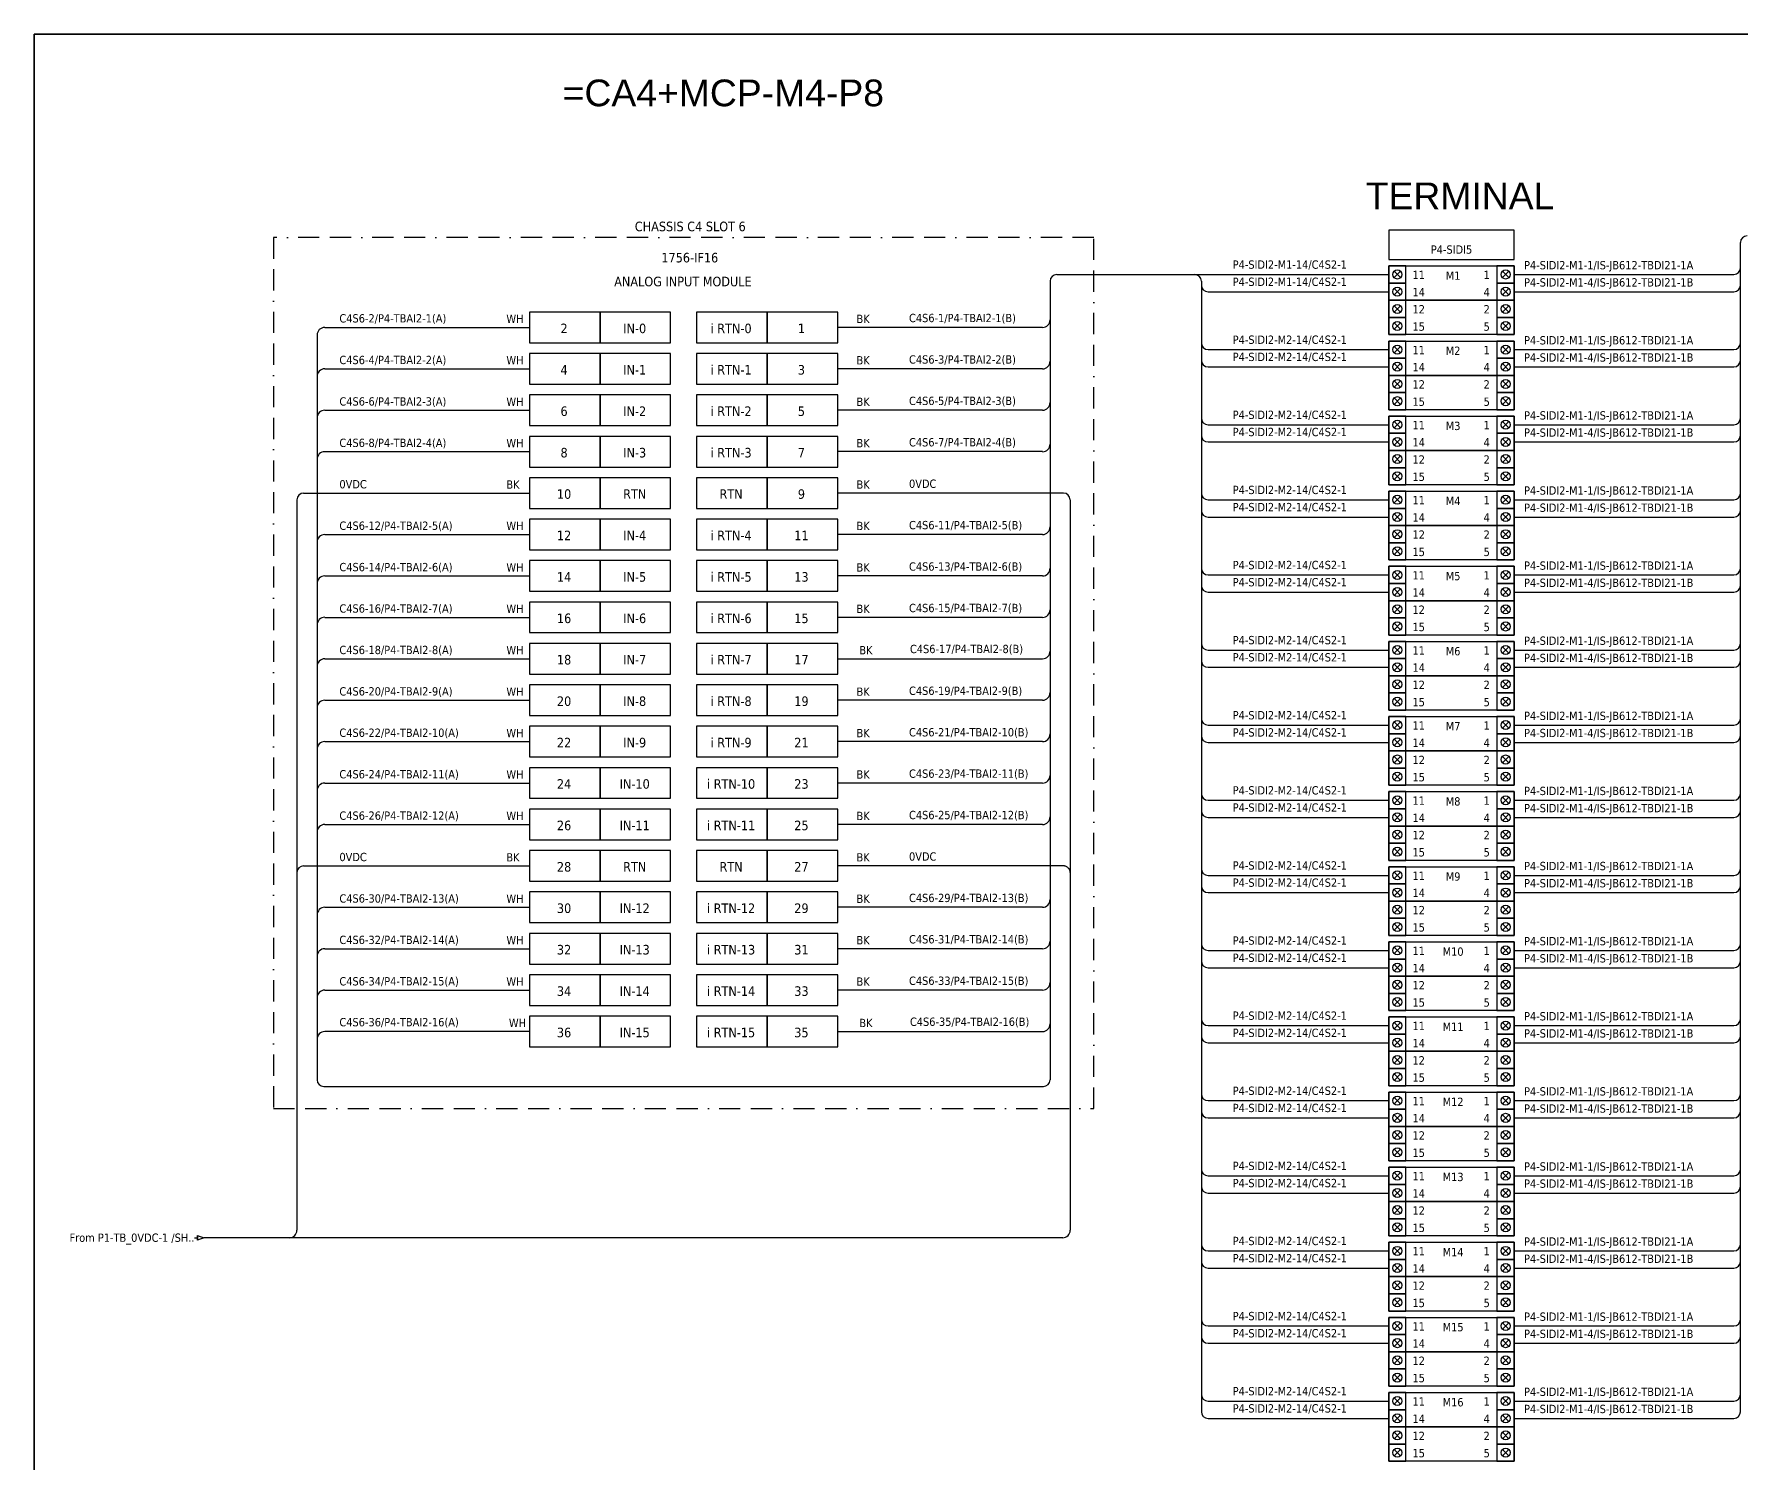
# Model space of a CAD drawing. Header units: millimetres. Extents: x 0 to 62600, y 0 to 14837.
# Drawn here: x 33546 to 35591, y 3996 to 5708 of the extents above; entities that cross this region are included whole.
import ezdxf
from ezdxf.enums import TextEntityAlignment as Align

# ---------------------------------------------------------------- set-up
doc = ezdxf.new("R2010")
doc.units = ezdxf.units.MM
doc.linetypes.add('BORDERX2', pattern=[88.9, 25.4, -12.7, 25.4, -12.7, 0, -12.7])
for name, color, linetype in [('HELPPOINT', 7, 'Continuous'), ('VECTORS', 7, 'Continuous'), ('x01001-FrameArea', 2, 'BORDERX2')]:
    doc.layers.add(name, color=color, linetype=linetype)
for name, color, linetype, lineweight in [('IE-EQUIP', 253, 'Continuous', 25), ('IE-WIRE', 7, 'Continuous', 25), ('power', 7, 'Continuous', 25)]:
    doc.layers.add(name, color=color, linetype=linetype, lineweight=lineweight)
doc.styles.get("Standard").update_dxf_attribs({"font": 'arial.ttf'})
doc.styles.add('Tahoma', font='')
doc.styles.get('Tahoma').set_extended_font_data('Tahoma')

# ---------------------------------------------------------------- blocks, each defined once
blk = doc.blocks.new('IS_HiC2821-10')
at = {"color": 1, "ltscale": 25.4}
for p, q in [((14.1, -6.5), (6.5, -14.1)), ((6.5, -6.5), (14.1, -14.1)), ((136.2, -6.5), (143.9, -14.1)), ((143.9, -6.5), (136.2, -14.1)), ((14.1, -27.1), (6.5, -34.8)), ((6.5, -27.1), (14.1, -34.8)), ((136.2, -27.1), (143.9, -34.8)), ((143.9, -27.1), (136.2, -34.8)), ((14.1, -47.7), (6.5, -55.4)), ((6.5, -47.7), (14.1, -55.4)), ((136.2, -47.7), (143.9, -55.4)), ((143.9, -47.7), (136.2, -55.4)), ((14.1, -68.3), (6.5, -76)), ((6.5, -68.3), (14.1, -76)), ((136.2, -68.3), (143.9, -76)), ((143.9, -68.3), (136.2, -76))]:
    blk.add_line(p, q, dxfattribs=at)
for points in [[(0, -20.6), (20.6, -20.6), (20.6, 0), (0, 0)], [(129.7, -20.6), (150.3, -20.6), (150.3, 0), (129.7, 0)], [(0, -41.2), (20.6, -41.2), (20.6, -20.6), (0, -20.6)], [(129.7, -41.2), (150.3, -41.2), (150.3, -20.6), (129.7, -20.6)], [(0, -61.8), (20.6, -61.8), (20.6, -41.2), (0, -41.2)], [(129.7, -61.8), (150.3, -61.8), (150.3, -41.2), (129.7, -41.2)], [(0, -82.4), (20.6, -82.4), (20.6, -61.8), (0, -61.8)], [(129.7, -82.4), (150.3, -82.4), (150.3, -61.8), (129.7, -61.8)]]:
    blk.add_lwpolyline(points, close=True, dxfattribs=at)
for points in [[(0, 0), (150.3, 0), (150.3, -41.2), (0, -41.2)], [(0, -41.2), (150.3, -41.2), (150.3, -82.4), (0, -82.4)]]:
    blk.add_lwpolyline(points, close=True)
for centre in [(10.3, -10.3), (140, -10.3), (10.3, -30.9), (140, -30.9), (10.3, -51.5), (140, -51.5), (10.3, -72.1), (140, -72.1)]:
    blk.add_circle(centre, 5.42, dxfattribs=at)
at = {"layer": 'power', "color": 7, "style": 'Tahoma'}
for s, p in [('11', (35.9, -10.8)), ('1', (117.4, -10.8)), ('14', (35.9, -31.4)), ('4', (117.4, -31.4)), ('12', (35.9, -52)), ('2', (117.4, -52)), ('15', (35.9, -72.7)), ('5', (117.4, -72.7))]:
    blk.add_text(s, height=9.97, dxfattribs=at).set_placement(p, align=Align.MIDDLE_CENTER)
blk = doc.blocks.new('xTerminal_fr_to')
at = {"layer": 'VECTORS', "color": 1, "true_color": 0xff0000}
for p, q in [((-11.3, 0), (-7.8, 0)), ((-7.8, 2.8), (0, 0)), ((-7.8, -2.8), (-7.8, 2.8)), ((-7.8, 2.8), (0, 0)), ((-7.8, 2.8), (-7.8, -2.8)), ((0, 0), (-7.8, -2.8)), ((0, 0), (-7.8, -2.8))]:
    blk.add_line(p, q, dxfattribs=at)

msp = doc.modelspace()

# ---------------------------------------------------------------- linework, layer by layer
at = {"ltscale": 25.4}
for p, q in [((34754.6, 5357), (34509.3, 5357)), ((34754.6, 5307.3), (34509.3, 5307.3)), ((34754.6, 5257.7), (34509.3, 5257.7)), ((34754.6, 5208.1), (34509.3, 5208.1)), ((33869.3, 5158.4), (34139.8, 5158.4)), ((34779.8, 5158.4), (34509.3, 5158.4)), ((34754.6, 5108.8), (34509.3, 5108.8)), ((34754.6, 5059.2), (34509.3, 5059.2)), ((34754.6, 5009.5), (34509.3, 5009.5)), ((34509.3, 4959.9), (34754.6, 4959.9)), ((34754.6, 4910.3), (34509.3, 4910.3)), ((34754.6, 4860.6), (34509.3, 4860.6)), ((34754.6, 4811), (34509.3, 4811)), ((34754.6, 4761.4), (34509.3, 4761.4)), ((33869.3, 4711.7), (34139.8, 4711.7)), ((34779.8, 4711.7), (34509.3, 4711.7)), ((34754.6, 4662.1), (34509.3, 4662.1)), ((34754.6, 4612.5), (34509.3, 4612.5)), ((34754.6, 4562.8), (34509.3, 4562.8)), ((34509.3, 4513.2), (34754.6, 4513.2))]:
    msp.add_line(p, q, dxfattribs=at)
at = {"color": 4, "ltscale": 25.4}
msp.add_lwpolyline([(35169.5, 5438.2), (35319.8, 5438.2), (35319.8, 5473.4), (35169.5, 5473.4)], close=True, dxfattribs=at)
at = {"ltscale": 25.4}
for centre, radius, start, end in [((34754.6, 5366.1), 9.17, 270, 0), ((34754.6, 5316.5), 9.17, 270, 0), ((34754.6, 5266.9), 9.17, 270, 0), ((34754.6, 5217.2), 9.17, 270, 0), ((34779.8, 5150.4), 8, 360, 90), ((34754.6, 5118), 9.17, 270, 0), ((34754.6, 5068.3), 9.17, 270, 0), ((34754.6, 5018.7), 9.17, 270, 0), ((34754.6, 4969.1), 9.17, 270, 0), ((34754.6, 4919.4), 9.17, 270, 0), ((34754.6, 4869.8), 9.17, 270, 0), ((34754.6, 4820.2), 9.17, 270, 0), ((34754.6, 4770.5), 9.17, 270, 0), ((34754.6, 4671.3), 9.17, 270, 0), ((34754.6, 4621.6), 9.17, 270, 0), ((34754.6, 4572), 9.17, 270, 0), ((34754.6, 4522.4), 9.17, 270, 0)]:
    msp.add_arc(centre, radius, start, end, dxfattribs=at)
at = {"layer": 'HELPPOINT', "color": 4, "lineweight": 35}
for p, q in [((33546.4, 3004.2), (33546.4, 5708.4)), ((33546.4, 5708.4), (37439.7, 5708.4)), ((33546.4, 3004.2), (33546.4, 5708.4)), ((33546.4, 5708.4), (37439.7, 5708.4))]:
    msp.add_line(p, q, dxfattribs=at)
at = {"layer": 'IE-EQUIP', "linetype": 'Continuous', "ltscale": 25.4}
for points in [[(34139.8, 5338.6), (34224.5, 5338.6), (34224.5, 5375.3), (34139.8, 5375.3)], [(34224.5, 5338.6), (34309.1, 5338.6), (34309.1, 5375.3), (34224.5, 5375.3)], [(34340, 5338.6), (34424.6, 5338.6), (34424.6, 5375.3), (34340, 5375.3)], [(34424.6, 5338.6), (34509.3, 5338.6), (34509.3, 5375.3), (34424.6, 5375.3)], [(34139.8, 5289), (34224.5, 5289), (34224.5, 5325.7), (34139.8, 5325.7)], [(34224.5, 5289), (34309.1, 5289), (34309.1, 5325.7), (34224.5, 5325.7)], [(34340, 5289), (34424.6, 5289), (34424.6, 5325.7), (34340, 5325.7)], [(34424.6, 5289), (34509.3, 5289), (34509.3, 5325.7), (34424.6, 5325.7)], [(34139.8, 5239.3), (34224.5, 5239.3), (34224.5, 5276), (34139.8, 5276)], [(34224.5, 5239.3), (34309.1, 5239.3), (34309.1, 5276), (34224.5, 5276)], [(34340, 5239.3), (34424.6, 5239.3), (34424.6, 5276), (34340, 5276)], [(34424.6, 5239.3), (34509.3, 5239.3), (34509.3, 5276), (34424.6, 5276)], [(34139.8, 5189.7), (34224.5, 5189.7), (34224.5, 5226.4), (34139.8, 5226.4)], [(34224.5, 5189.7), (34309.1, 5189.7), (34309.1, 5226.4), (34224.5, 5226.4)], [(34340, 5189.7), (34424.6, 5189.7), (34424.6, 5226.4), (34340, 5226.4)], [(34424.6, 5189.7), (34509.3, 5189.7), (34509.3, 5226.4), (34424.6, 5226.4)], [(34139.8, 5140.1), (34224.5, 5140.1), (34224.5, 5176.8), (34139.8, 5176.8)], [(34224.5, 5140.1), (34309.1, 5140.1), (34309.1, 5176.8), (34224.5, 5176.8)], [(34340, 5140.1), (34424.6, 5140.1), (34424.6, 5176.8), (34340, 5176.8)], [(34424.6, 5140.1), (34509.3, 5140.1), (34509.3, 5176.8), (34424.6, 5176.8)], [(34139.8, 5090.4), (34224.5, 5090.4), (34224.5, 5127.1), (34139.8, 5127.1)], [(34224.5, 5090.4), (34309.1, 5090.4), (34309.1, 5127.1), (34224.5, 5127.1)], [(34340, 5090.4), (34424.6, 5090.4), (34424.6, 5127.1), (34340, 5127.1)], [(34424.6, 5090.4), (34509.3, 5090.4), (34509.3, 5127.1), (34424.6, 5127.1)], [(34139.8, 5040.8), (34224.5, 5040.8), (34224.5, 5077.5), (34139.8, 5077.5)], [(34224.5, 5040.8), (34309.1, 5040.8), (34309.1, 5077.5), (34224.5, 5077.5)], [(34340, 5040.8), (34424.6, 5040.8), (34424.6, 5077.5), (34340, 5077.5)], [(34424.6, 5040.8), (34509.3, 5040.8), (34509.3, 5077.5), (34424.6, 5077.5)], [(34139.8, 4991.2), (34224.5, 4991.2), (34224.5, 5027.9), (34139.8, 5027.9)], [(34224.5, 4991.2), (34309.1, 4991.2), (34309.1, 5027.9), (34224.5, 5027.9)], [(34340, 4991.2), (34424.6, 4991.2), (34424.6, 5027.9), (34340, 5027.9)], [(34424.6, 4991.2), (34509.3, 4991.2), (34509.3, 5027.9), (34424.6, 5027.9)], [(34139.8, 4941.5), (34224.5, 4941.5), (34224.5, 4978.2), (34139.8, 4978.2)], [(34224.5, 4941.5), (34309.1, 4941.5), (34309.1, 4978.2), (34224.5, 4978.2)], [(34340, 4941.5), (34424.6, 4941.5), (34424.6, 4978.2), (34340, 4978.2)], [(34424.6, 4941.5), (34509.3, 4941.5), (34509.3, 4978.2), (34424.6, 4978.2)], [(34139.8, 4891.9), (34224.5, 4891.9), (34224.5, 4928.6), (34139.8, 4928.6)], [(34224.5, 4891.9), (34309.1, 4891.9), (34309.1, 4928.6), (34224.5, 4928.6)], [(34340, 4891.9), (34424.6, 4891.9), (34424.6, 4928.6), (34340, 4928.6)], [(34424.6, 4891.9), (34509.3, 4891.9), (34509.3, 4928.6), (34424.6, 4928.6)], [(34139.8, 4842.3), (34224.5, 4842.3), (34224.5, 4879), (34139.8, 4879)], [(34224.5, 4842.3), (34309.1, 4842.3), (34309.1, 4879), (34224.5, 4879)], [(34340, 4842.3), (34424.6, 4842.3), (34424.6, 4879), (34340, 4879)], [(34424.6, 4842.3), (34509.3, 4842.3), (34509.3, 4879), (34424.6, 4879)], [(34139.8, 4792.7), (34224.5, 4792.7), (34224.5, 4829.4), (34139.8, 4829.4)], [(34224.5, 4792.7), (34309.1, 4792.7), (34309.1, 4829.4), (34224.5, 4829.4)], [(34340, 4792.7), (34424.6, 4792.7), (34424.6, 4829.4), (34340, 4829.4)], [(34424.6, 4792.7), (34509.3, 4792.7), (34509.3, 4829.4), (34424.6, 4829.4)], [(34139.8, 4743), (34224.5, 4743), (34224.5, 4779.7), (34139.8, 4779.7)], [(34224.5, 4743), (34309.1, 4743), (34309.1, 4779.7), (34224.5, 4779.7)], [(34340, 4743), (34424.6, 4743), (34424.6, 4779.7), (34340, 4779.7)], [(34424.6, 4743), (34509.3, 4743), (34509.3, 4779.7), (34424.6, 4779.7)], [(34139.8, 4693.4), (34224.5, 4693.4), (34224.5, 4730.1), (34139.8, 4730.1)], [(34224.5, 4693.4), (34309.1, 4693.4), (34309.1, 4730.1), (34224.5, 4730.1)], [(34340, 4693.4), (34424.6, 4693.4), (34424.6, 4730.1), (34340, 4730.1)], [(34424.6, 4693.4), (34509.3, 4693.4), (34509.3, 4730.1), (34424.6, 4730.1)], [(34139.8, 4643.8), (34224.5, 4643.8), (34224.5, 4680.5), (34139.8, 4680.5)], [(34224.5, 4643.8), (34309.1, 4643.8), (34309.1, 4680.5), (34224.5, 4680.5)], [(34340, 4643.8), (34424.6, 4643.8), (34424.6, 4680.5), (34340, 4680.5)], [(34424.6, 4643.8), (34509.3, 4643.8), (34509.3, 4680.5), (34424.6, 4680.5)], [(34139.8, 4594.1), (34224.5, 4594.1), (34224.5, 4630.8), (34139.8, 4630.8)], [(34224.5, 4594.1), (34309.1, 4594.1), (34309.1, 4630.8), (34224.5, 4630.8)], [(34340, 4594.1), (34424.6, 4594.1), (34424.6, 4630.8), (34340, 4630.8)], [(34424.6, 4594.1), (34509.3, 4594.1), (34509.3, 4630.8), (34424.6, 4630.8)], [(34139.8, 4544.5), (34224.5, 4544.5), (34224.5, 4581.2), (34139.8, 4581.2)], [(34224.5, 4544.5), (34309.1, 4544.5), (34309.1, 4581.2), (34224.5, 4581.2)], [(34340, 4544.5), (34424.6, 4544.5), (34424.6, 4581.2), (34340, 4581.2)], [(34424.6, 4544.5), (34509.3, 4544.5), (34509.3, 4581.2), (34424.6, 4581.2)], [(34139.8, 4494.9), (34224.5, 4494.9), (34224.5, 4531.6), (34139.8, 4531.6)], [(34224.5, 4494.9), (34309.1, 4494.9), (34309.1, 4531.6), (34224.5, 4531.6)], [(34340, 4494.9), (34424.6, 4494.9), (34424.6, 4531.6), (34340, 4531.6)], [(34424.6, 4494.9), (34509.3, 4494.9), (34509.3, 4531.6), (34424.6, 4531.6)]]:
    msp.add_lwpolyline(points, close=True, dxfattribs=at)
at = {"layer": 'IE-WIRE', "color": 4, "ltscale": 25.4}
for p, q in [((35590.9, 4057.7), (35590.9, 5458.7)), ((34763.7, 5412.4), (34763.7, 4455.4)), ((34945, 5412.4), (34945, 4057.7)), ((33885.4, 5347.8), (33885.4, 4455.4)), ((33894.6, 5357), (34139.8, 5357)), ((33894.6, 5307.3), (34139.8, 5307.3)), ((33894.6, 5257.7), (34139.8, 5257.7)), ((33894.6, 5208.1), (34139.8, 5208.1)), ((33894.6, 5108.8), (34139.8, 5108.8)), ((33894.6, 5059.2), (34139.8, 5059.2)), ((33894.6, 5009.5), (34139.8, 5009.5)), ((33894.6, 4959.9), (34139.8, 4959.9)), ((33894.6, 4910.3), (34139.8, 4910.3)), ((33894.6, 4860.6), (34139.8, 4860.6)), ((33894.6, 4811), (34139.8, 4811)), ((33894.6, 4761.4), (34139.8, 4761.4)), ((33894.6, 4662.1), (34139.8, 4662.1)), ((33894.6, 4612.5), (34139.8, 4612.5)), ((33894.6, 4562.8), (34139.8, 4562.8)), ((34139.8, 4513.2), (33894.6, 4513.2))]:
    msp.add_line(p, q, dxfattribs=at)
at = {"layer": 'IE-WIRE', "color": 4}
for p, q in [((34771.7, 5420.4), (35169.5, 5420.4)), ((35319.8, 5420.4), (35582.9, 5420.4)), ((35319.8, 5399.7), (35582.9, 5399.7)), ((34953, 5330.4), (35169.5, 5330.4)), ((35319.8, 5330.4), (35582.9, 5330.4)), ((35319.8, 5309.7), (35582.9, 5309.7)), ((34953, 5240.4), (35169.5, 5240.4)), ((35319.8, 5240.4), (35582.9, 5240.4)), ((35319.8, 5219.7), (35582.9, 5219.7)), ((34953, 5150.4), (35169.5, 5150.4)), ((35319.8, 5150.4), (35582.9, 5150.4)), ((35319.8, 5129.7), (35582.9, 5129.7)), ((34953, 5060.4), (35169.5, 5060.4)), ((35319.8, 5060.4), (35582.9, 5060.4)), ((35319.8, 5039.7), (35582.9, 5039.7)), ((34953, 4970.4), (35169.5, 4970.4)), ((35319.8, 4970.4), (35582.9, 4970.4)), ((35319.8, 4949.7), (35582.9, 4949.7)), ((34953, 4880.4), (35169.5, 4880.4)), ((35319.8, 4880.4), (35582.9, 4880.4)), ((35319.8, 4859.7), (35582.9, 4859.7)), ((34953, 4790.4), (35169.5, 4790.4)), ((35319.8, 4790.4), (35582.9, 4790.4)), ((35319.8, 4769.7), (35582.9, 4769.7)), ((34953, 4700.4), (35169.5, 4700.4)), ((35319.8, 4700.4), (35582.9, 4700.4)), ((35319.8, 4679.7), (35582.9, 4679.7)), ((34953, 4610.4), (35169.5, 4610.4)), ((35319.8, 4610.4), (35582.9, 4610.4)), ((35319.8, 4589.7), (35582.9, 4589.7)), ((34953, 4520.4), (35169.5, 4520.4)), ((35319.8, 4520.4), (35582.9, 4520.4)), ((35319.8, 4499.7), (35582.9, 4499.7)), ((33893.4, 4447.4), (34755.7, 4447.4)), ((34953, 4430.4), (35169.5, 4430.4)), ((35319.8, 4430.4), (35582.9, 4430.4)), ((35319.8, 4409.7), (35582.9, 4409.7)), ((34953, 4340.4), (35169.5, 4340.4)), ((35319.8, 4340.4), (35582.9, 4340.4)), ((35319.8, 4319.7), (35582.9, 4319.7)), ((34953, 4250.4), (35169.5, 4250.4)), ((35319.8, 4250.4), (35582.9, 4250.4)), ((35319.8, 4229.7), (35582.9, 4229.7)), ((34953, 4160.4), (35169.5, 4160.4)), ((35319.8, 4160.4), (35582.9, 4160.4)), ((35319.8, 4139.7), (35582.9, 4139.7)), ((34953, 4070.4), (35169.5, 4070.4)), ((35319.8, 4070.4), (35582.9, 4070.4)), ((35319.8, 4049.7), (35582.9, 4049.7))]:
    msp.add_line(p, q, dxfattribs=at)
at = {"layer": 'IE-WIRE', "color": 7}
for p, q in [((34953, 5399.7), (35169.5, 5399.7)), ((34953, 5309.7), (35169.5, 5309.7)), ((34953, 5219.7), (35169.5, 5219.7)), ((34953, 5129.7), (35169.5, 5129.7)), ((34953, 5039.7), (35169.5, 5039.7)), ((34953, 4949.7), (35169.5, 4949.7)), ((34953, 4859.7), (35169.5, 4859.7)), ((34953, 4769.7), (35169.5, 4769.7)), ((34953, 4679.7), (35169.5, 4679.7)), ((34953, 4589.7), (35169.5, 4589.7)), ((34953, 4499.7), (35169.5, 4499.7)), ((34953, 4409.7), (35169.5, 4409.7)), ((34953, 4319.7), (35169.5, 4319.7)), ((34953, 4229.7), (35169.5, 4229.7)), ((34953, 4139.7), (35169.5, 4139.7)), ((34953, 4049.7), (35169.5, 4049.7))]:
    msp.add_line(p, q, dxfattribs=at)
at = {"layer": 'IE-WIRE', "color": 7, "ltscale": 25.4}
for p, q in [((33861.3, 5150.4), (33861.3, 4275.1)), ((34787.8, 5150.4), (34787.8, 4275.1)), ((34778.9, 4266.2), (33749.8, 4266.2))]:
    msp.add_line(p, q, dxfattribs=at)
at = {"layer": 'IE-WIRE', "color": 4}
for centre, start, end in [((35598.9, 5458.7), 90, 180), ((34953, 5338.4), 180, 270), ((34953, 5248.4), 180, 270), ((34953, 5158.4), 180, 270), ((34953, 5068.4), 180, 270), ((34953, 4978.4), 180, 270), ((34953, 4888.4), 180, 270), ((34953, 4798.4), 180, 270), ((34953, 4708.4), 180, 270), ((34953, 4618.4), 180, 270), ((34953, 4528.4), 180, 270), ((33893.4, 4455.4), 180, 270), ((34953, 4438.4), 180, 270), ((34953, 4348.4), 180, 270), ((34953, 4258.4), 180, 270), ((34953, 4168.4), 180, 270), ((34953, 4078.4), 180, 270)]:
    msp.add_arc(centre, 8, start, end, dxfattribs=at)
at = {"layer": 'IE-WIRE', "color": 4, "ltscale": 25.4}
for centre, radius, start, end in [((34771.7, 5412.4), 8, 90, 180), ((34937, 5412.4), 8, 0, 90), ((35582.9, 5428.4), 8, 270, 0), ((35582.9, 5407.7), 8, 270, 0), ((33894.6, 5347.8), 9.17, 90, 180), ((35582.9, 5338.4), 8, 270, 0), ((35582.9, 5317.7), 8, 270, 0), ((33894.6, 5298.2), 9.17, 90, 180), ((33894.6, 5248.5), 9.17, 90, 180), ((35582.9, 5248.4), 8, 270, 0), ((35582.9, 5227.7), 8, 270, 0), ((33894.6, 5198.9), 9.17, 90, 180), ((35582.9, 5158.4), 8, 270, 0), ((35582.9, 5137.7), 8, 270, 0), ((33894.6, 5099.6), 9.17, 90, 180), ((33894.6, 5050), 9.17, 90, 180), ((35582.9, 5068.4), 8, 270, 0), ((35582.9, 5047.7), 8, 270, 0), ((33894.6, 5000.4), 9.17, 90, 180), ((35582.9, 4978.4), 8, 270, 0), ((33894.6, 4950.7), 9.17, 90, 180), ((35582.9, 4957.7), 8, 270, 0), ((33894.6, 4901.1), 9.17, 90, 180), ((35582.9, 4888.4), 8, 270, 0), ((35582.9, 4867.7), 8, 270, 0), ((33894.6, 4851.5), 9.17, 90, 180), ((33894.6, 4801.8), 9.17, 90, 180), ((35582.9, 4798.4), 8, 270, 0), ((35582.9, 4777.7), 8, 270, 0), ((33894.6, 4752.2), 9.17, 90, 180), ((35582.9, 4708.4), 8, 270, 0), ((35582.9, 4687.7), 8, 270, 0), ((33894.6, 4652.9), 9.17, 90, 180), ((33894.6, 4603.3), 9.17, 90, 180), ((35582.9, 4618.4), 8, 270, 0), ((35582.9, 4597.7), 8, 270, 0), ((33894.6, 4553.7), 9.17, 90, 180), ((35582.9, 4528.4), 8, 270, 0), ((33894.6, 4504), 9.17, 90, 180), ((35582.9, 4507.7), 8, 270, 0), ((34755.7, 4455.4), 8, 270, 0), ((35582.9, 4438.4), 8, 270, 0), ((35582.9, 4417.7), 8, 270, 0), ((35582.9, 4348.4), 8, 270, 0), ((35582.9, 4327.7), 8, 270, 0), ((35582.9, 4258.4), 8, 270, 0), ((35582.9, 4237.7), 8, 270, 0), ((35582.9, 4168.4), 8, 270, 0), ((35582.9, 4147.7), 8, 270, 0), ((35582.9, 4078.4), 8, 270, 0), ((35582.9, 4057.7), 8, 270, 0)]:
    msp.add_arc(centre, radius, start, end, dxfattribs=at)
at = {"layer": 'IE-WIRE', "color": 7}
for centre in [(34953, 5407.7), (34953, 5317.7), (34953, 5227.7), (34953, 5137.7), (34953, 5047.7), (34953, 4957.7), (34953, 4867.7), (34953, 4777.7), (34953, 4687.7), (34953, 4597.7), (34953, 4507.7), (34953, 4417.7), (34953, 4327.7), (34953, 4237.7), (34953, 4147.7), (34953, 4057.7)]:
    msp.add_arc(centre, 8, 180, 270, dxfattribs=at)
at = {"layer": 'IE-WIRE', "ltscale": 25.4}
for centre in [(33869.3, 5150.4), (33869.3, 4703.7)]:
    msp.add_arc(centre, 8, 90, 180, dxfattribs=at)
at = {"layer": 'IE-WIRE', "color": 7, "ltscale": 25.4}
for centre in [(33852.3, 4275.1), (34778.9, 4275.1), (34778.9, 4275.1)]:
    msp.add_arc(centre, 8.96, 270, 0, dxfattribs=at)
at = {"layer": 'x01001-FrameArea'}
msp.add_lwpolyline([(33833.1, 4420.8), (34816.1, 4420.8), (34816.1, 5464.7), (33833.1, 5464.7)], close=True, dxfattribs=at)
at = {"layer": 'x01001-FrameArea', "ltscale": 25.4}
msp.add_arc((34779.8, 4703.7), 8, 0, 90, dxfattribs=at)

# ---------------------------------------------------------------- block references
for name, p in [('IS_HiC2821-10', (35169.5, 5430.7)), ('IS_HiC2821-10', (35169.5, 5340.7)), ('IS_HiC2821-10', (35169.5, 5250.7)), ('IS_HiC2821-10', (35169.5, 5160.7)), ('IS_HiC2821-10', (35169.5, 5070.7)), ('IS_HiC2821-10', (35169.5, 4980.7)), ('IS_HiC2821-10', (35169.5, 4890.7)), ('IS_HiC2821-10', (35169.5, 4800.7)), ('IS_HiC2821-10', (35169.5, 4710.7)), ('IS_HiC2821-10', (35169.5, 4620.7)), ('IS_HiC2821-10', (35169.5, 4530.7)), ('IS_HiC2821-10', (35169.5, 4440.7)), ('IS_HiC2821-10', (35169.5, 4350.7)), ('xTerminal_fr_to', (33749.8, 4266.2)), ('IS_HiC2821-10', (35169.5, 4260.7)), ('IS_HiC2821-10', (35169.5, 4170.7)), ('IS_HiC2821-10', (35169.5, 4080.7))]:
    msp.add_blockref(name, p)

# ---------------------------------------------------------------- texts
at = {"color": 2}
for s, p in [('=CA4+MCP-M4-P8', (34179.7, 5622)), ('TERMINAL', (35141.9, 5498.6))]:
    msp.add_text(s, height=32, dxfattribs=at).set_placement(p)
at = {"color": 2, "style": 'Tahoma'}
for s, height, p in [('CHASSIS C4 SLOT 6', 11.441, (34332.6, 5478)), ('1756-IF16', 11.44, (34332, 5440.6)), ('ANALOG INPUT MODULE', 11.441, (34323.8, 5412)), ('2', 11.4, (34181.4, 5355.8)), ('IN-0', 11.44, (34266, 5355.8)), ('i RTN-0', 11.44, (34381.5, 5355.8)), ('1', 11.4, (34465.8, 5355.8)), ('4', 11.4, (34181.4, 5306.2)), ('IN-1', 11.44, (34266, 5306.2)), ('i RTN-1', 11.44, (34381.5, 5306.2)), ('3', 11.4, (34465.8, 5306.2)), ('6', 11.4, (34181.4, 5256.6)), ('IN-2', 11.44, (34266, 5256.6)), ('i RTN-2', 11.44, (34381.5, 5256.6)), ('5', 11.4, (34465.8, 5256.6)), ('8', 11.4, (34181.4, 5206.9)), ('IN-3', 11.44, (34266, 5206.9)), ('i RTN-3', 11.44, (34381.5, 5206.9)), ('7', 11.4, (34465.8, 5206.9)), ('10', 11.44, (34181.4, 5157.3)), ('RTN', 11.44, (34266, 5157.3)), ('RTN', 11.44, (34381.5, 5157.3)), ('9', 11.4, (34465.8, 5157.3)), ('12', 11.44, (34181.4, 5107.7)), ('IN-4', 11.44, (34266, 5107.7)), ('i RTN-4', 11.44, (34381.5, 5107.7)), ('11', 11.44, (34465.8, 5107.7)), ('14', 11.44, (34181.4, 5058)), ('IN-5', 11.44, (34266, 5058)), ('i RTN-5', 11.44, (34381.5, 5058)), ('13', 11.44, (34465.8, 5058)), ('16', 11.44, (34181.4, 5008.4)), ('IN-6', 11.44, (34266, 5008.4)), ('i RTN-6', 11.44, (34381.5, 5008.4)), ('15', 11.44, (34465.8, 5008.4)), ('18', 11.44, (34181.4, 4958.8)), ('IN-7', 11.44, (34266, 4958.8)), ('i RTN-7', 11.44, (34381.5, 4958.8)), ('17', 11.44, (34465.8, 4958.8)), ('20', 11.44, (34181.4, 4909.1)), ('IN-8', 11.44, (34266, 4909.1)), ('i RTN-8', 11.44, (34381.5, 4909.1)), ('19', 11.44, (34465.8, 4909.1)), ('22', 11.44, (34181.4, 4859.5)), ('IN-9', 11.44, (34266, 4859.5)), ('i RTN-9', 11.44, (34381.5, 4859.5)), ('21', 11.44, (34465.8, 4859.5)), ('24', 11.44, (34181.4, 4809.9)), ('IN-10', 11.44, (34266, 4809.9)), ('i RTN-10', 11.44, (34381.5, 4809.9)), ('23', 11.44, (34465.8, 4809.9)), ('26', 11.44, (34181.4, 4760.2)), ('IN-11', 11.44, (34266, 4760.2)), ('i RTN-11', 11.44, (34381.5, 4760.2)), ('25', 11.44, (34465.8, 4760.2)), ('28', 11.44, (34181.4, 4710.6)), ('RTN', 11.44, (34266, 4710.6)), ('RTN', 11.44, (34381.5, 4710.6)), ('27', 11.44, (34465.8, 4710.6)), ('30', 11.44, (34181.4, 4661)), ('IN-12', 11.44, (34266, 4661)), ('i RTN-12', 11.44, (34381.5, 4661)), ('29', 11.44, (34465.8, 4661)), ('32', 11.44, (34181.4, 4611.3)), ('IN-13', 11.44, (34266, 4611.3)), ('i RTN-13', 11.44, (34381.5, 4611.3)), ('31', 11.44, (34465.8, 4611.3)), ('34', 11.44, (34181.4, 4561.7)), ('IN-14', 11.44, (34266, 4561.7)), ('i RTN-14', 11.44, (34381.5, 4561.7)), ('33', 11.44, (34465.8, 4561.7)), ('36', 11.44, (34181.4, 4512.1)), ('IN-15', 11.44, (34266, 4512.1)), ('i RTN-15', 11.44, (34381.5, 4512.1)), ('35', 11.44, (34465.8, 4512.1))]:
    msp.add_text(s, height=height, dxfattribs=at).set_placement(p, align=Align.MIDDLE_CENTER)
at = {"color": 4, "style": 'Tahoma'}
msp.add_text('P4-SIDI5', height=9.95, dxfattribs=at).set_placement((35244.7, 5450.3), align=Align.MIDDLE_CENTER)
for s, height, p in [('P4-SIDI2-M1-14/C4S2-1', 9.949, (34982.5, 5427.3)), ('P4-SIDI2-M1-1/IS-JB612-TBDI21-1A', 9.949, (35331.6, 5426.6)), ('P4-SIDI2-M1-4/IS-JB612-TBDI21-1B', 9.949, (35331.6, 5406)), ('C4S6-2/P4-TBAI2-1(A)', 9.949, (33912.2, 5362.9)), ('WH', 9.95, (34112.3, 5362.2)), ('P4-SIDI2-M2-14/C4S2-1', 9.949, (34982.5, 5337.3)), ('P4-SIDI2-M1-1/IS-JB612-TBDI21-1A', 9.949, (35331.6, 5336.6)), ('C4S6-4/P4-TBAI2-2(A)', 9.949, (33912.2, 5313)), ('WH', 9.95, (34112.3, 5312.6)), ('P4-SIDI2-M1-4/IS-JB612-TBDI21-1B', 9.949, (35331.6, 5316)), ('C4S6-6/P4-TBAI2-3(A)', 9.949, (33912.2, 5263.3)), ('WH', 9.95, (34112.3, 5262.9)), ('P4-SIDI2-M2-14/C4S2-1', 9.949, (34982.5, 5247.3)), ('P4-SIDI2-M1-1/IS-JB612-TBDI21-1A', 9.949, (35331.6, 5246.6)), ('P4-SIDI2-M1-4/IS-JB612-TBDI21-1B', 9.949, (35331.6, 5226)), ('C4S6-8/P4-TBAI2-4(A)', 9.949, (33912.2, 5213.7)), ('WH', 9.95, (34112.3, 5213.3)), ('P4-SIDI2-M2-14/C4S2-1', 9.949, (34982.5, 5157.3)), ('P4-SIDI2-M1-1/IS-JB612-TBDI21-1A', 9.949, (35331.6, 5156.6)), ('P4-SIDI2-M1-4/IS-JB612-TBDI21-1B', 9.949, (35331.6, 5136)), ('C4S6-12/P4-TBAI2-5(A)', 9.949, (33912.2, 5114.4)), ('WH', 9.95, (34112.3, 5114.1)), ('C4S6-14/P4-TBAI2-6(A)', 9.949, (33912.2, 5064.8)), ('WH', 9.95, (34112.3, 5064.4)), ('P4-SIDI2-M2-14/C4S2-1', 9.949, (34982.5, 5067.3)), ('P4-SIDI2-M1-1/IS-JB612-TBDI21-1A', 9.949, (35331.6, 5066.6)), ('P4-SIDI2-M1-4/IS-JB612-TBDI21-1B', 9.949, (35331.6, 5046)), ('C4S6-16/P4-TBAI2-7(A)', 9.949, (33912.2, 5015.2)), ('WH', 9.95, (34112.3, 5014.8)), ('C4S6-18/P4-TBAI2-8(A)', 9.949, (33912.2, 4965.5)), ('WH', 9.95, (34112.3, 4965.2)), ('P4-SIDI2-M2-14/C4S2-1', 9.949, (34982.5, 4977.3)), ('P4-SIDI2-M1-1/IS-JB612-TBDI21-1A', 9.949, (35331.6, 4976.6)), ('P4-SIDI2-M1-4/IS-JB612-TBDI21-1B', 9.949, (35331.6, 4956)), ('C4S6-20/P4-TBAI2-9(A)', 9.949, (33912.2, 4915.9)), ('WH', 9.95, (34112.3, 4915.5)), ('P4-SIDI2-M2-14/C4S2-1', 9.949, (34982.5, 4887.3)), ('P4-SIDI2-M1-1/IS-JB612-TBDI21-1A', 9.949, (35331.6, 4886.6)), ('C4S6-22/P4-TBAI2-10(A)', 9.949, (33912.2, 4866.3)), ('WH', 9.95, (34112.3, 4865.9)), ('P4-SIDI2-M1-4/IS-JB612-TBDI21-1B', 9.949, (35331.6, 4866)), ('C4S6-24/P4-TBAI2-11(A)', 9.949, (33912.2, 4816.6)), ('WH', 9.95, (34112.3, 4816.3)), ('P4-SIDI2-M2-14/C4S2-1', 9.949, (34982.5, 4797.3)), ('P4-SIDI2-M1-1/IS-JB612-TBDI21-1A', 9.949, (35331.6, 4796.6)), ('P4-SIDI2-M1-4/IS-JB612-TBDI21-1B', 9.949, (35331.6, 4776)), ('C4S6-26/P4-TBAI2-12(A)', 9.949, (33912.2, 4767)), ('WH', 9.95, (34112.3, 4766.6)), ('P4-SIDI2-M2-14/C4S2-1', 9.949, (34982.5, 4707.3)), ('P4-SIDI2-M1-1/IS-JB612-TBDI21-1A', 9.949, (35331.6, 4706.6)), ('P4-SIDI2-M1-4/IS-JB612-TBDI21-1B', 9.949, (35331.6, 4686)), ('C4S6-30/P4-TBAI2-13(A)', 9.949, (33912.2, 4667.7)), ('WH', 9.95, (34112.3, 4667.4)), ('C4S6-32/P4-TBAI2-14(A)', 9.949, (33912.2, 4618.1)), ('WH', 9.95, (34112.3, 4617.7)), ('P4-SIDI2-M2-14/C4S2-1', 9.949, (34982.5, 4617.3)), ('P4-SIDI2-M1-1/IS-JB612-TBDI21-1A', 9.949, (35331.6, 4616.6)), ('P4-SIDI2-M1-4/IS-JB612-TBDI21-1B', 9.949, (35331.6, 4596)), ('C4S6-34/P4-TBAI2-15(A)', 9.949, (33912.2, 4568.5)), ('WH', 9.95, (34112.3, 4568.1)), ('C4S6-36/P4-TBAI2-16(A)', 9.949, (33912.2, 4519.5)), ('WH', 9.95, (34115.3, 4518.5)), ('P4-SIDI2-M2-14/C4S2-1', 9.949, (34982.5, 4527.3)), ('P4-SIDI2-M1-1/IS-JB612-TBDI21-1A', 9.949, (35331.6, 4526.6)), ('P4-SIDI2-M1-4/IS-JB612-TBDI21-1B', 9.949, (35331.6, 4506)), ('P4-SIDI2-M2-14/C4S2-1', 9.949, (34982.5, 4437.3)), ('P4-SIDI2-M1-1/IS-JB612-TBDI21-1A', 9.949, (35331.6, 4436.6)), ('P4-SIDI2-M1-4/IS-JB612-TBDI21-1B', 9.949, (35331.6, 4416)), ('P4-SIDI2-M2-14/C4S2-1', 9.949, (34982.5, 4347.3)), ('P4-SIDI2-M1-1/IS-JB612-TBDI21-1A', 9.949, (35331.6, 4346.6)), ('P4-SIDI2-M1-4/IS-JB612-TBDI21-1B', 9.949, (35331.6, 4326)), ('P4-SIDI2-M2-14/C4S2-1', 9.949, (34982.5, 4257.3)), ('P4-SIDI2-M1-1/IS-JB612-TBDI21-1A', 9.949, (35331.6, 4256.6)), ('P4-SIDI2-M1-4/IS-JB612-TBDI21-1B', 9.949, (35331.6, 4236)), ('P4-SIDI2-M2-14/C4S2-1', 9.949, (34982.5, 4167.3)), ('P4-SIDI2-M1-1/IS-JB612-TBDI21-1A', 9.949, (35331.6, 4166.6)), ('P4-SIDI2-M1-4/IS-JB612-TBDI21-1B', 9.949, (35331.6, 4146)), ('P4-SIDI2-M2-14/C4S2-1', 9.949, (34982.5, 4077.3)), ('P4-SIDI2-M1-1/IS-JB612-TBDI21-1A', 9.949, (35331.6, 4076.6)), ('P4-SIDI2-M1-4/IS-JB612-TBDI21-1B', 9.949, (35331.6, 4056))]:
    msp.add_text(s, height=height, dxfattribs=at).set_placement(p)
at = {"color": 7, "style": 'Tahoma'}
for s, p in [('P4-SIDI2-M1-14/C4S2-1', (34982.5, 5406.7)), ('P4-SIDI2-M2-14/C4S2-1', (34982.5, 5316.7)), ('P4-SIDI2-M2-14/C4S2-1', (34982.5, 5226.7)), ('P4-SIDI2-M2-14/C4S2-1', (34982.5, 5136.7)), ('P4-SIDI2-M2-14/C4S2-1', (34982.5, 5046.7)), ('P4-SIDI2-M2-14/C4S2-1', (34982.5, 4956.7)), ('P4-SIDI2-M2-14/C4S2-1', (34982.5, 4866.7)), ('P4-SIDI2-M2-14/C4S2-1', (34982.5, 4776.7)), ('P4-SIDI2-M2-14/C4S2-1', (34982.5, 4686.7)), ('P4-SIDI2-M2-14/C4S2-1', (34982.5, 4596.7)), ('P4-SIDI2-M2-14/C4S2-1', (34982.5, 4506.7)), ('P4-SIDI2-M2-14/C4S2-1', (34982.5, 4416.7)), ('P4-SIDI2-M2-14/C4S2-1', (34982.5, 4326.7)), ('P4-SIDI2-M2-14/C4S2-1', (34982.5, 4236.7)), ('P4-SIDI2-M2-14/C4S2-1', (34982.5, 4146.7)), ('P4-SIDI2-M2-14/C4S2-1', (34982.5, 4056.7))]:
    msp.add_text(s, height=9.949, dxfattribs=at).set_placement(p)
at = {"style": 'Tahoma'}
for s, height, p in [('BK', 9.95, (34531.8, 5362.2)), ('C4S6-1/P4-TBAI2-1(B)', 9.949, (34594.7, 5363.3)), ('BK', 9.95, (34531.8, 5312.6)), ('C4S6-3/P4-TBAI2-2(B)', 9.949, (34594.7, 5313.6)), ('BK', 9.95, (34531.8, 5262.9)), ('C4S6-5/P4-TBAI2-3(B)', 9.949, (34594.7, 5264)), ('BK', 9.95, (34531.8, 5213.3)), ('C4S6-7/P4-TBAI2-4(B)', 9.949, (34594.7, 5214.4)), ('0VDC', 9.95, (33912.2, 5164.1)), ('0VDC', 9.95, (34594.7, 5164.7)), ('BK', 9.95, (34112.3, 5163.7)), ('BK', 9.95, (34531.8, 5163.7)), ('BK', 9.95, (34531.8, 5114.1)), ('C4S6-11/P4-TBAI2-5(B)', 9.949, (34594.7, 5115.1)), ('BK', 9.95, (34531.8, 5064.4)), ('C4S6-13/P4-TBAI2-6(B)', 9.949, (34594.7, 5065.5)), ('BK', 9.95, (34531.8, 5014.8)), ('C4S6-15/P4-TBAI2-7(B)', 9.949, (34594.7, 5015.8)), ('BK', 9.95, (34535.2, 4965.2)), ('C4S6-17/P4-TBAI2-8(B)', 9.949, (34595.8, 4966.7)), ('BK', 9.95, (34531.8, 4915.5)), ('C4S6-19/P4-TBAI2-9(B)', 9.949, (34594.7, 4916.6)), ('BK', 9.95, (34531.8, 4865.9)), ('C4S6-21/P4-TBAI2-10(B)', 9.949, (34594.7, 4866.9)), ('C4S6-23/P4-TBAI2-11(B)', 9.949, (34594.7, 4817.3)), ('BK', 9.95, (34531.8, 4816.3)), ('BK', 9.95, (34531.8, 4766.6)), ('C4S6-25/P4-TBAI2-12(B)', 9.949, (34594.7, 4767.7)), ('0VDC', 9.95, (33912.2, 4717.4)), ('BK', 9.95, (34112.3, 4717)), ('BK', 9.95, (34531.8, 4717)), ('0VDC', 9.95, (34594.7, 4718)), ('BK', 9.95, (34531.8, 4667.4)), ('C4S6-29/P4-TBAI2-13(B)', 9.949, (34594.7, 4668.4)), ('BK', 9.95, (34531.8, 4617.7)), ('C4S6-31/P4-TBAI2-14(B)', 9.949, (34594.7, 4618.8)), ('BK', 9.95, (34531.8, 4568.1)), ('C4S6-33/P4-TBAI2-15(B)', 9.949, (34594.7, 4569.1)), ('BK', 9.95, (34535.2, 4518.5)), ('C4S6-35/P4-TBAI2-16(B)', 9.949, (34595.8, 4520))]:
    msp.add_text(s, height=height, dxfattribs=at).set_placement(p)
at = {"color": 7, "style": 'Tahoma'}
msp.add_text('From P1-TB_0VDC-1 /SH..', height=9.949, dxfattribs=at).set_placement((33738.5, 4266.2), align=Align.MIDDLE_RIGHT)
at = {"layer": 'power', "color": 7, "style": 'Tahoma'}
for s, p in [('M1', (35246.6, 5419)), ('M2', (35246.6, 5329)), ('M3', (35246.6, 5239)), ('M4', (35246.6, 5149)), ('M5', (35246.6, 5059)), ('M6', (35246.6, 4969)), ('M7', (35246.6, 4879)), ('M8', (35246.6, 4789)), ('M9', (35246.6, 4699)), ('M10', (35246.6, 4609)), ('M11', (35246.6, 4519)), ('M12', (35246.6, 4429)), ('M13', (35246.6, 4339)), ('M14', (35246.6, 4249)), ('M15', (35246.6, 4159)), ('M16', (35246.6, 4069))]:
    msp.add_text(s, height=9.97, dxfattribs=at).set_placement(p, align=Align.MIDDLE_CENTER)

doc.saveas('drawing.dxf')
